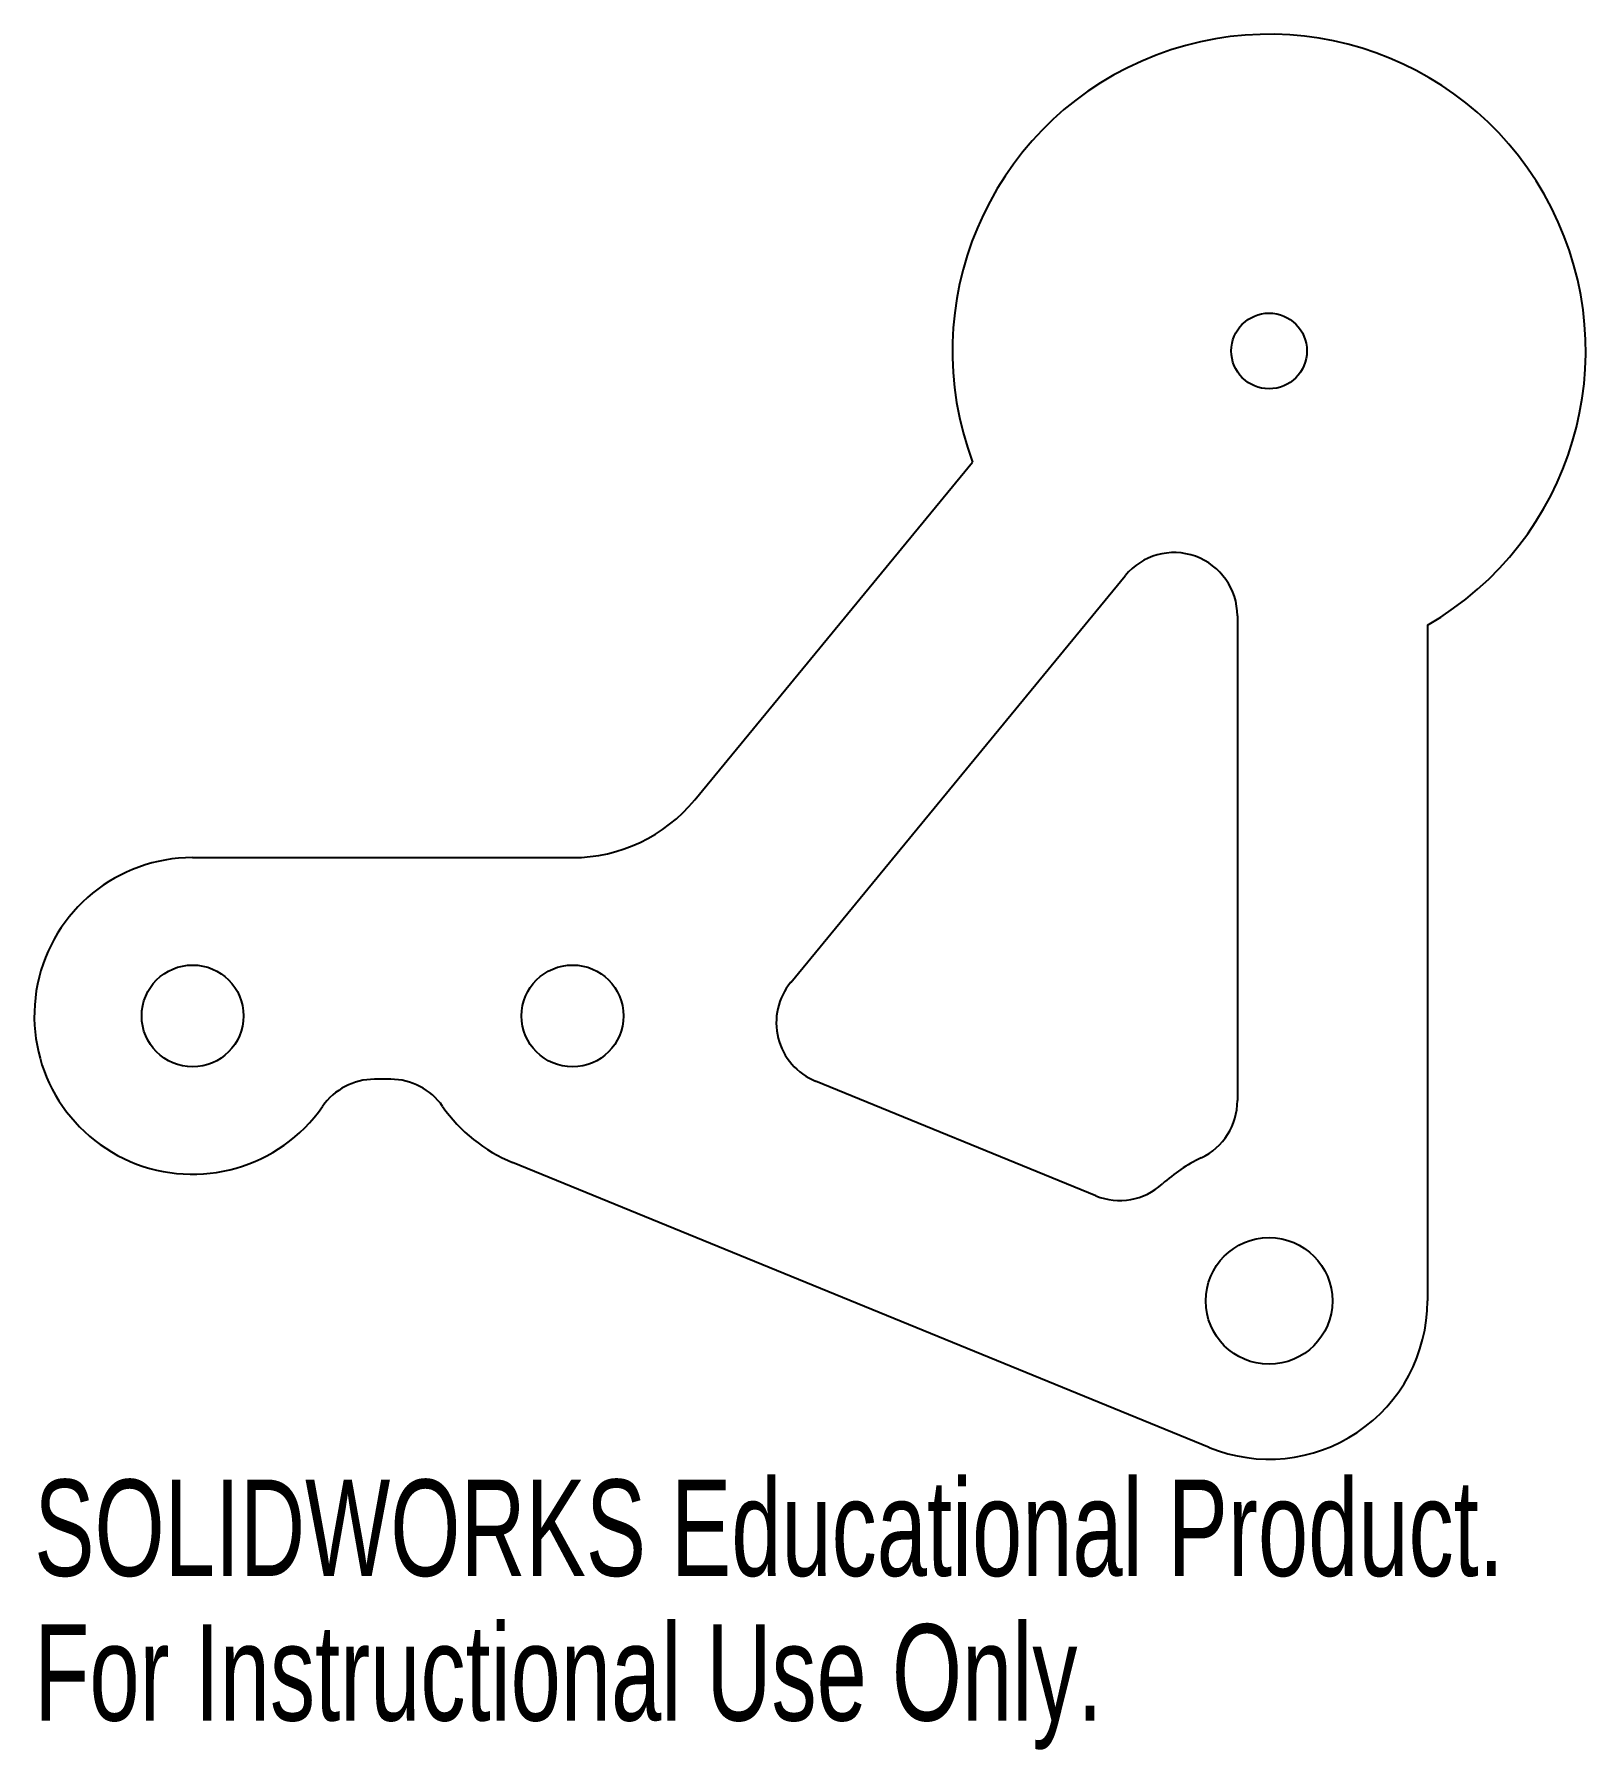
# Model space of a CAD drawing. Header units: inches. Extents: x -0.31 to 2.75, y -1.45 to 1.94.
import ezdxf

# ---------------------------------------------------------------- set-up
doc = ezdxf.new("R2010")
doc.units = ezdxf.units.IN
doc.header["$MEASUREMENT"] = 0
doc.styles.add('SLDTEXTSTYLE0', font='TXT', dxfattribs={"width": 0.7})

msp = doc.modelspace()

# ---------------------------------------------------------------- linework, layer by layer
at = {"color": 7, "linetype": 'Continuous', "lineweight": 25}
for p, q in [((0.9913, 0.4265), (1.5398, 1.0931)), ((1.1806, 0.0663), (1.841, 0.8689)), ((2.0625, 0.7895), (2.0625, -0.1672)), ((2.4375, 0.7712), (2.4375, -0.5625)), ((0, 0.3125), (0.75, 0.3125)), ((0.391, -0.125), (0.359, -0.125)), ((1.7828, -0.355), (1.2298, -0.1288)), ((2.0067, -0.8517), (0.6317, -0.2892))]:
    msp.add_line(p, q, dxfattribs=at)
for centre, radius in [((2.125, 1.3125), 0.0747), ((0, 0), 0.1005), ((0.75, 0), 0.1005), ((2.125, -0.5625), 0.125)]:
    msp.add_circle(centre, radius, dxfattribs=at)
for centre, radius, start, end in [((2.125, 1.3125), 0.625, 300, 200.5538), ((1.9375, 0.7895), 0.125, 0, 140.5538), ((0.75, 0.625), 0.3125, 270, 320.5538), ((0, 0), 0.3125, 90, 325.1501), ((1.2772, -0.0131), 0.125, 140.5538, 247.751), ((0.359, -0.25), 0.125, 90, 145.1501), ((0.391, -0.25), 0.125, 34.8499, 90), ((1.9375, -0.1672), 0.125, 295.3769, 0), ((0.75, 0), 0.3125, 214.8499, 247.751), ((2.125, -0.5625), 0.3125, 115.3769, 132.374), ((1.8301, -0.2393), 0.125, 247.751, 312.374), ((2.125, -0.5625), 0.3125, 247.751, 0)]:
    msp.add_arc(centre, radius, start, end, dxfattribs=at)

# ---------------------------------------------------------------- texts
at = {"color": 7, "linetype": 'Continuous', "char_height": 0.1903, "attachment_point": 1, "style": 'SLDTEXTSTYLE0'}
for s, insert in [('SOLIDWORKS Educational Product.', (-0.3125, -0.9151)), ('For Instructional Use Only.', (-0.3125, -1.2006))]:
    msp.add_mtext(s, dxfattribs=dict(at, insert=insert))

doc.saveas('drawing.dxf')
